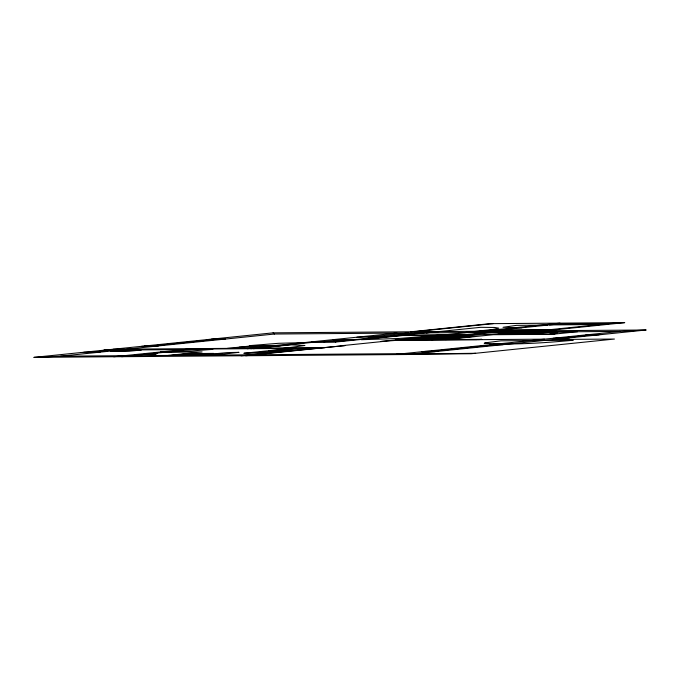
<?xml version="1.0" encoding="UTF-8"?>
<svg xmlns="http://www.w3.org/2000/svg" width="680" height="680" viewBox="0 0 680 680"><rect width="100%" height="100%" fill="white"/><g stroke="black" fill="none" stroke-linecap="round" stroke-linejoin="round"><path stroke-width="1.02" d="M320.127 347.667L319.685 348.16L195.644 349.103L192.831 348.644L113.73 356.753M394.969 340.476L395.411 339.983L481.746 339.328L476.612 339.855L394.969 340.476L380.876 341.479L395.411 339.983M155.006 353.863C148.036 354.475 162.911 353.217 152.754 353.974M553.494 331.899L550.179 333.387L557.625 332.622L554.26 334.109M145.749 354.322L146.141 354.322M457.504 338.045L458.583 337.85L450.024 338.342L456.892 338.104M467.491 337.017L468.579 336.829L460.012 337.314L466.879 337.084M154.836 353.43L154.445 353.438M155.304 353.829L156.247 353.676M481.168 331.211L646 330.004L406.946 354.518L34 357.357L273.088 332.843L480.683 331.262L475.592 332.503L560.099 323.833L559.954 323.136L468.035 332.562M151.512 345.975L215.432 339.413M91.928 352.197L108.775 350.472M127.058 349.137L274.397 334.033L577.541 331.721L552.729 334.262L493.298 334.713L445.646 339.6M34 357.357L60.707 356.175L129.531 349.12M110.619 351.365L122.196 350.175L141.006 350.03L129.43 351.22L110.619 351.365L141.006 350.03M121.686 356.694L200.787 348.576M150.883 353.923L142.978 354.526M151.572 353.914L157.675 353.226L155.474 353.243M227.341 348.381L251.056 345.95L280.585 345.627M168.011 355.436L202.088 351.942L165.385 352.214M171.436 355.411L189.278 353.575L213.665 353.396L195.831 355.224M274.269 345.678L396.831 333.098M410.712 331.798L489.983 323.663L624.665 322.643L532.712 332.07M247.129 348.712L276.955 345.652M413.933 331.772L493.204 323.646M250.758 348.687L313.846 342.219L335.725 342.048L437.758 331.585M253.385 348.67L290.827 344.828L304.921 345.491L282.948 348.44M323.765 341.708L344.998 339.532M368.713 337.101L408.62 333.013M311.975 341.802L335.554 341.624L433.058 331.627M211.522 354.637L210.324 354.756L213.817 354.62L212.627 354.739M426.445 332.877L480.641 327.318L494.675 327.462L498.763 328.168L492.906 329.443L464.465 332.588M406.002 335.138L361.369 339.711L399.287 338.462L443.054 334.857M244.009 353.243L266.909 350.897L290.411 350.719L244.052 353.243L267.512 353.065M291.023 348.381L268.94 350.642L292.868 350.464M444.371 334.849L466.59 332.571L488.283 332.401M241.018 355.784L345.159 345.55L245.718 355.742M395.777 339.983L441.889 335.257M342.933 345.567L382.993 341.462M405.807 339.906L451.928 335.18M410.754 340.357L501.415 331.058M415.454 340.323L506.124 331.024M431.451 339.719L441.779 338.666M461.669 336.617L479.663 334.773L501.338 333.591L539.801 333.293M452.26 338.58L472.183 336.541M512.406 333.498L512.074 333.591M624.665 322.643L610.623 323.45L526.082 332.12L545.36 330.769M513.57 333.514L513.655 333.429M527.399 333.387L527.068 333.472M528.572 333.404L529.057 333.327L526.116 333.498L529.865 333.285L527.901 333.489M528.658 334.45L553.545 331.899M131.163 355.716L403.138 353.642L620.058 331.406L646 330.004M431.358 351.381L496.349 344.717M562.844 337.9L592.467 334.866M193.129 354.425C198.815 353.906 187.773 354.594 193.162 354.382M513.034 333.455L511.113 333.616L514.862 333.396L512.329 333.582M156.128 353.685L148.673 353.94M314.95 348.194L268.974 350.642M560.005 323.841L610.623 323.45M549.508 324.921L600.083 324.53M547.562 325.125L516.435 325.363L503.004 327.293L521.798 327.76M500.225 329.978L550.766 329.587M494.479 330.565L545.029 330.183M492.881 332.375L620.058 331.406M529.185 332.63L543.201 332.52L527.034 334.177L513.017 334.288L531.301 332.409L523.6 332.996L525.767 332.979M398.216 335.197L470.815 334.645M530.332 334.279L554.379 334.092M394.077 335.623L466.675 335.07M588.787 334.611L602.081 334.509M585.82 334.917L599.114 334.815M356.923 337.195L380.502 337.017M450.662 336.702L475.447 336.515M211.42 339.167L225.369 339.056M208.454 339.473L222.411 339.363M430.754 338.742L455.54 338.555M333.208 339.626L356.796 339.447M556.197 337.951L569.491 337.85M553.231 338.257L566.525 338.155M478.533 339.66L544.459 339.159M553.308 339.507L614.439 339.048L471.163 353.736L396.729 354.305L475.626 353.277M312.63 342.346L278.443 343.306L249.305 345.652L282.854 345.398M144.534 346.026L158.491 345.916M141.567 346.332L155.524 346.222M492.668 344.462L505.962 344.361M489.702 344.769L502.996 344.666M239.199 347.166L264.12 346.97M113.101 349.248L324.827 347.633M104.405 350.14L212.849 349.358L184.629 351.466L160.48 351.959M103.53 350.225L119.952 350.106M100.564 350.531L116.994 350.412M83.708 352.265L100.138 352.138M80.75 352.563L97.172 352.444M154.131 353.379L156.374 353.362M424.711 351.433L438.005 351.33M421.753 351.738L435.047 351.637M144.245 354.39L146.455 354.374M193.868 354.254L192.542 354.416M208.394 354.382L222.861 354.272M60.707 356.175L131.963 355.64M151.784 353.914L152.745 353.966M403.138 353.642L406.946 354.518M312.026 341.802L313.846 342.219M273.088 332.843L274.397 334.033M335.521 341.624L335.725 342.048M238.833 352.35L215.747 354.994L201.288 355.104L227.222 352.597L238.833 352.35M485.512 342.796L484.211 343.238C513.689 345.125 543.685 342.95 573.181 340.272L500.981 340.816L485.512 342.796M438.09 338.334L446.267 337.943L438.09 338.334M448.077 337.314L456.263 336.923L448.077 337.314M189.737 353.727L177.302 355.002L197.625 354.841L210.06 353.566L189.737 353.727M189.703 354.603L184.169 355.173L191.87 354.586L189.703 354.603M513.74 332.741L497.565 334.399L511.581 334.296L527.748 332.639L513.74 332.741"/></g></svg>
